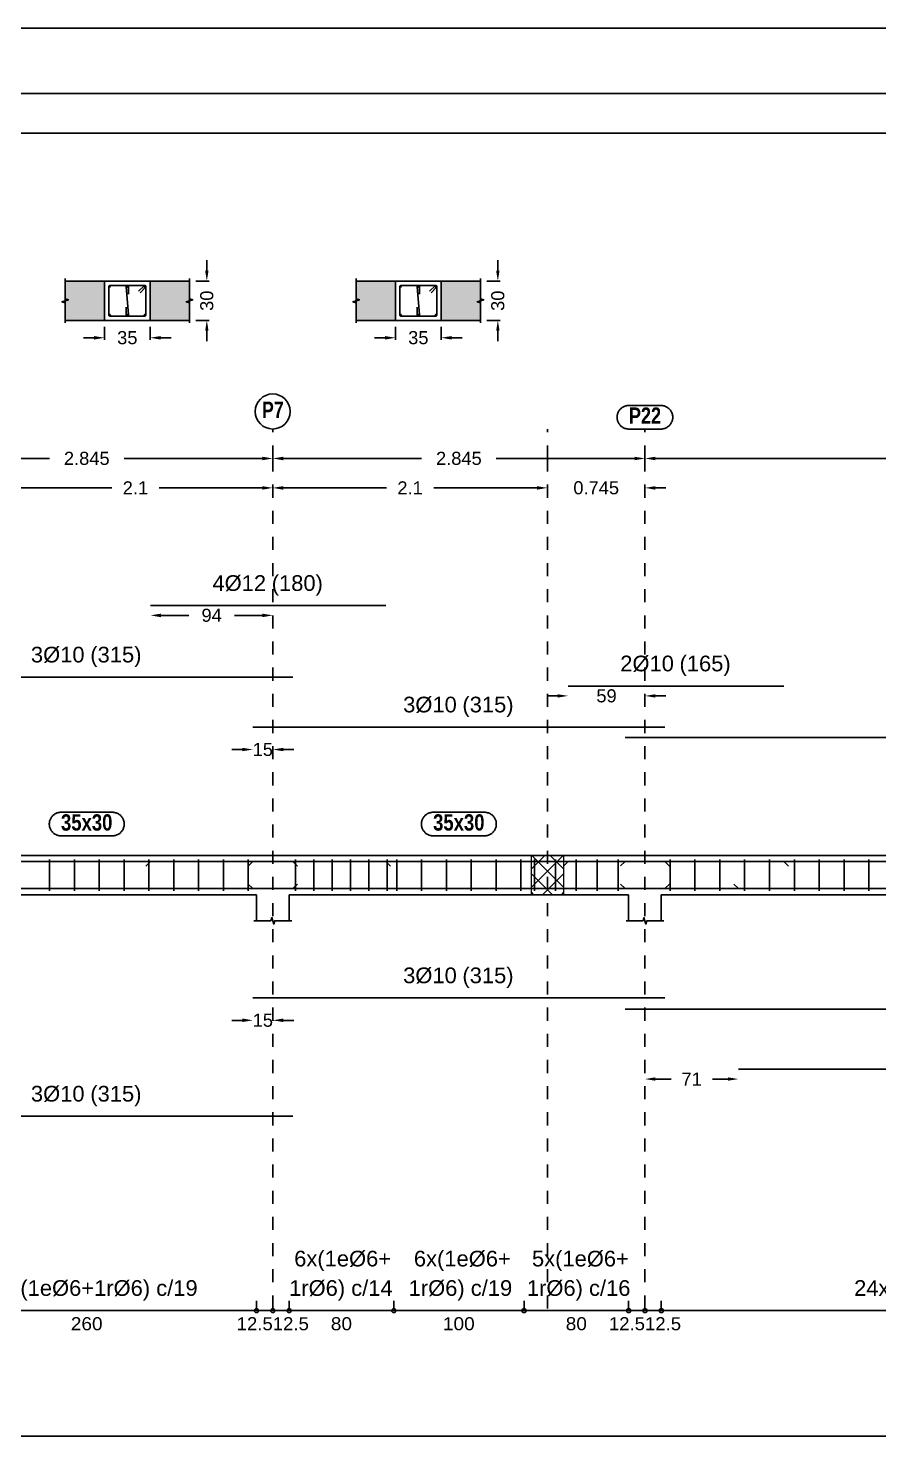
# Model space of a CAD drawing. Extents: x 2455 to 9764, y -806 to 181.
# Drawn here: x 5038.01 to 5044.52, y -398.52 to -387.73 of the extents above; entities that cross this region are included whole.
import ezdxf
from ezdxf.enums import TextEntityAlignment as Align

# ---------------------------------------------------------------- set-up
doc = ezdxf.new("R2010")
doc.units = 0
doc.header["$LTSCALE"] = 0.2
doc.header["$MEASUREMENT"] = 0
doc.linetypes.add('CYPE_RAYAPUNTO', pattern=[0.4125, 0.2025, -0.105, 0, -0.105])
doc.linetypes.add('PUNTOS2', pattern=[0.125, 0, -0.125])
doc.layers.add('01_cartela', color=6, linetype='CONTINUOUS', plot=False)
for name, color, linetype in [('01_cotas', 4, 'CONTINUOUS'), ('01_parcela', 7, 'CONTINUOUS'), ('01_primera', 5, 'CONTINUOUS'), ('ALZ_CONT_NUDOS', 5, 'CONTINUOUS'), ('ALZ_CONT_VIG_HORMIGON', 5, 'CONTINUOUS'), ('ALZ_COT_COT_LIN_APOYOS', 120, 'CYPE_RAYAPUNTO'), ('ALZ_REF_REF_REFERENCIA', 3, 'CONTINUOUS'), ('ALZ_REF_TEXTO_REF_NOMBRE', 3, 'CONTINUOUS'), ('ARM_LONGITUDINAL_Ø10', 4, 'CONTINUOUS'), ('ARM_LONGITUDINAL_Ø12', 4, 'CONTINUOUS'), ('ARM_TRANSVERSAL_Ø6', 4, 'CONTINUOUS'), ('SEC_CONT_FORJADOS_SECCION', 8, 'CONTINUOUS'), ('SEC_CONT_VIG_HORMIGON_SECCION', 2, 'CONTINUOUS'), ('UNI_CORTANTES', 3, 'CONTINUOUS')]:
    doc.layers.add(name, color=color, linetype=linetype)
doc.layers.add('VIG_CARAS', color=5, linetype='CONTINUOUS', lineweight=9)
doc.styles.add('BERNARDO', font='GOTHICB.TTF')
doc.styles.add('CYPETXT_0.15', font='arial.ttf', dxfattribs={"height": 0.1})
doc.styles.add('Estilo1', font='swissel.ttf')
doc.styles.add('NIEVES2', font='sanss___.ttf')
doc.styles.add('ROMANS', font='romans')
doc.dimstyles.new('DECIMAL-50', dxfattribs={"dimtxt": 0.08, "dimasz": 0.15, "dimexe": 0.05, "dimexo": 0.05, "dimgap": 0.09, "dimtad": 0, "dimzin": 0, "dimdsep": 46, "dimtxsty": 'ROMANS', "dimblk": 'DOTSMALL', "dimcen": 0.09, "dimclrt": 7, "dimadec": 0, "dimazin": 0, "dimtfac": 1.38, "dimtix": 1, "dimtofl": 0, "dimtmove": 2, "dimatfit": 3, "dimldrblk": 'OBLIQUE', "dimfxl": 1, "dimtolj": 1, "dimtzin": 0, "dimarcsym": 0})

# ---------------------------------------------------------------- blocks, each defined once
blk = doc.blocks.new('*D25')
at = {"layer": '01_cotas', "color": 0, "linetype": 'PUNTOS2', "lineweight": -2, "transparency": 16777216}
for p, q in [((5038.597, -390.013), (5038.597, -390.146)), ((5038.947, -390.013), (5038.947, -390.146))]:
    blk.add_line(p, q, dxfattribs=at)
at = {"layer": '01_cotas', "color": 0, "lineweight": -2, "transparency": 16777216}
for p, q in [((5038.517, -390.096), (5038.437, -390.096)), ((5039.027, -390.096), (5039.107, -390.096))]:
    blk.add_line(p, q, dxfattribs=at)
at = {"layer": '01_cotas', "color": 0, "transparency": 16777216}
for points in [[(5038.517, -390.083), (5038.517, -390.11), (5038.597, -390.096)], [(5039.027, -390.083), (5039.027, -390.11), (5038.947, -390.096)]]:
    blk.add_solid(points, dxfattribs=at)
at = {"layer": '01_cotas', "color": 5, "transparency": 16777216, "insert": (5038.772, -390.096), "char_height": 0.1, "attachment_point": 5, "style": 'Estilo1'}
blk.add_mtext('\\A1;35', dxfattribs=at)
blk = doc.blocks.new('*D26')
at = {"layer": '01_cotas', "color": 0, "lineweight": -2, "transparency": 16777216}
for p, q in [((5039.38, -389.583), (5039.38, -389.503)), ((5039.38, -390.043), (5039.38, -390.123))]:
    blk.add_line(p, q, dxfattribs=at)
at = {"layer": '01_cotas', "color": 0, "linetype": 'PUNTOS2', "lineweight": -2, "transparency": 16777216}
for p, q in [((5039.297, -389.663), (5039.43, -389.663)), ((5039.297, -389.963), (5039.43, -389.963))]:
    blk.add_line(p, q, dxfattribs=at)
at = {"layer": '01_cotas', "color": 0, "transparency": 16777216}
for points in [[(5039.367, -389.583), (5039.393, -389.583), (5039.38, -389.663)], [(5039.367, -390.043), (5039.393, -390.043), (5039.38, -389.963)]]:
    blk.add_solid(points, dxfattribs=at)
at = {"layer": '01_cotas', "color": 5, "transparency": 16777216, "insert": (5039.38, -389.813), "char_height": 0.1, "attachment_point": 5, "rotation": 90, "style": 'Estilo1'}
blk.add_mtext('\\A1;30', dxfattribs=at)
blk = doc.blocks.new('*D27')
at = {"layer": '01_cotas', "color": 0, "linetype": 'PUNTOS2', "lineweight": -2, "transparency": 16777216}
for p, q in [((5040.822, -390.013), (5040.822, -390.146)), ((5041.172, -390.013), (5041.172, -390.146))]:
    blk.add_line(p, q, dxfattribs=at)
at = {"layer": '01_cotas', "color": 0, "lineweight": -2, "transparency": 16777216}
for p, q in [((5040.742, -390.096), (5040.662, -390.096)), ((5041.252, -390.096), (5041.332, -390.096))]:
    blk.add_line(p, q, dxfattribs=at)
at = {"layer": '01_cotas', "color": 0, "transparency": 16777216}
for points in [[(5040.742, -390.083), (5040.742, -390.11), (5040.822, -390.096)], [(5041.252, -390.083), (5041.252, -390.11), (5041.172, -390.096)]]:
    blk.add_solid(points, dxfattribs=at)
at = {"layer": '01_cotas', "color": 5, "transparency": 16777216, "insert": (5040.997, -390.096), "char_height": 0.1, "attachment_point": 5, "style": 'Estilo1'}
blk.add_mtext('\\A1;35', dxfattribs=at)
blk = doc.blocks.new('*D28')
at = {"layer": '01_cotas', "color": 0, "lineweight": -2, "transparency": 16777216}
for p, q in [((5041.605, -389.583), (5041.605, -389.503)), ((5041.605, -390.043), (5041.605, -390.123))]:
    blk.add_line(p, q, dxfattribs=at)
at = {"layer": '01_cotas', "color": 0, "linetype": 'PUNTOS2', "lineweight": -2, "transparency": 16777216}
for p, q in [((5041.522, -389.663), (5041.655, -389.663)), ((5041.522, -389.963), (5041.655, -389.963))]:
    blk.add_line(p, q, dxfattribs=at)
at = {"layer": '01_cotas', "color": 0, "transparency": 16777216}
for points in [[(5041.592, -389.583), (5041.618, -389.583), (5041.605, -389.663)], [(5041.592, -390.043), (5041.618, -390.043), (5041.605, -389.963)]]:
    blk.add_solid(points, dxfattribs=at)
at = {"layer": '01_cotas', "color": 5, "transparency": 16777216, "insert": (5041.605, -389.813), "char_height": 0.1, "attachment_point": 5, "rotation": 90, "style": 'Estilo1'}
blk.add_mtext('\\A1;30', dxfattribs=at)
blk = doc.blocks.new('*D32')
at = {"layer": '01_cotas', "color": 0, "lineweight": -2, "transparency": 16777216}
for p, q in [((5037.864, -391.244), (5038.654, -391.244)), ((5039.804, -391.244), (5039.015, -391.244))]:
    blk.add_line(p, q, dxfattribs=at)
at = {"layer": '01_cotas', "color": 0, "transparency": 16777216}
for points in [[(5037.864, -391.231), (5037.864, -391.258), (5037.784, -391.244)], [(5039.804, -391.231), (5039.804, -391.258), (5039.884, -391.244)]]:
    blk.add_solid(points, dxfattribs=at)
at = {"layer": '01_cotas', "color": 5, "transparency": 16777216, "insert": (5038.834, -391.244), "char_height": 0.1, "attachment_point": 5, "style": 'Estilo1'}
blk.add_mtext('\\A1;2.1', dxfattribs=at)
blk = doc.blocks.new('*D33')
at = {"layer": '01_cotas', "color": 0, "lineweight": -2, "transparency": 16777216}
for p, q in [((5039.964, -391.244), (5040.754, -391.244)), ((5041.904, -391.244), (5041.115, -391.244))]:
    blk.add_line(p, q, dxfattribs=at)
at = {"layer": '01_cotas', "color": 0, "transparency": 16777216}
for points in [[(5039.964, -391.231), (5039.964, -391.258), (5039.884, -391.244)], [(5041.904, -391.231), (5041.904, -391.258), (5041.984, -391.244)]]:
    blk.add_solid(points, dxfattribs=at)
at = {"layer": '01_cotas', "color": 5, "transparency": 16777216, "insert": (5040.934, -391.244), "char_height": 0.1, "attachment_point": 5, "style": 'Estilo1'}
blk.add_mtext('\\A1;2.1', dxfattribs=at)
blk = doc.blocks.new('*D34')
at = {"layer": '01_cotas', "color": 0, "lineweight": -2, "transparency": 16777216}
for p, q in [((5041.904, -391.244), (5041.824, -391.244)), ((5042.81, -391.244), (5042.89, -391.244))]:
    blk.add_line(p, q, dxfattribs=at)
at = {"layer": '01_cotas', "color": 0, "transparency": 16777216}
for points in [[(5041.904, -391.231), (5041.904, -391.258), (5041.984, -391.244)], [(5042.81, -391.231), (5042.81, -391.258), (5042.73, -391.244)]]:
    blk.add_solid(points, dxfattribs=at)
at = {"layer": '01_cotas', "color": 5, "transparency": 16777216, "insert": (5042.357, -391.244), "char_height": 0.1, "attachment_point": 5, "style": 'Estilo1'}
blk.add_mtext('\\A1;0.745', dxfattribs=at)
blk = doc.blocks.new('*D36')
at = {"layer": '01_cotas', "color": 0, "lineweight": -2, "transparency": 16777216}
for p, q in [((5037.119, -391.019), (5038.177, -391.019)), ((5039.804, -391.019), (5038.747, -391.019))]:
    blk.add_line(p, q, dxfattribs=at)
at = {"layer": '01_cotas', "color": 0, "transparency": 16777216}
for points in [[(5037.119, -391.006), (5037.119, -391.033), (5037.039, -391.019)], [(5039.804, -391.006), (5039.804, -391.033), (5039.884, -391.019)]]:
    blk.add_solid(points, dxfattribs=at)
at = {"layer": '01_cotas', "color": 5, "transparency": 16777216, "insert": (5038.462, -391.019), "char_height": 0.1, "attachment_point": 5, "style": 'Estilo1'}
blk.add_mtext('\\A1;2.845', dxfattribs=at)
blk = doc.blocks.new('*D37')
at = {"layer": '01_cotas', "color": 0, "lineweight": -2, "transparency": 16777216}
for p, q in [((5039.964, -391.019), (5041.022, -391.019)), ((5042.65, -391.019), (5041.592, -391.019))]:
    blk.add_line(p, q, dxfattribs=at)
at = {"layer": '01_cotas', "color": 0, "transparency": 16777216}
for points in [[(5039.964, -391.006), (5039.964, -391.033), (5039.884, -391.019)], [(5042.65, -391.006), (5042.65, -391.033), (5042.73, -391.019)]]:
    blk.add_solid(points, dxfattribs=at)
at = {"layer": '01_cotas', "color": 5, "transparency": 16777216, "insert": (5041.307, -391.019), "char_height": 0.1, "attachment_point": 5, "style": 'Estilo1'}
blk.add_mtext('\\A1;2.845', dxfattribs=at)
blk = doc.blocks.new('*D38')
at = {"layer": '01_cotas', "color": 0, "lineweight": -2, "transparency": 16777216}
for p, q in [((5042.81, -391.019), (5044.929, -391.019)), ((5047.529, -391.019), (5045.41, -391.019))]:
    blk.add_line(p, q, dxfattribs=at)
at = {"layer": '01_cotas', "color": 0, "transparency": 16777216}
for points in [[(5042.81, -391.006), (5042.81, -391.033), (5042.73, -391.019)], [(5047.529, -391.006), (5047.529, -391.033), (5047.609, -391.019)]]:
    blk.add_solid(points, dxfattribs=at)
at = {"layer": '01_cotas', "color": 5, "transparency": 16777216, "insert": (5045.169, -391.019), "char_height": 0.1, "attachment_point": 5, "style": 'Estilo1'}
blk.add_mtext('\\A1;4.88', dxfattribs=at)
blk = doc.blocks.new('*D41')
at = {"layer": '01_cotas', "color": 0, "lineweight": -2, "transparency": 16777216}
for p, q in [((5039.652, -393.245), (5039.572, -393.245)), ((5039.964, -393.245), (5040.044, -393.245))]:
    blk.add_line(p, q, dxfattribs=at)
at = {"layer": '01_cotas', "color": 0, "transparency": 16777216}
for points in [[(5039.652, -393.232), (5039.652, -393.258), (5039.732, -393.245)], [(5039.964, -393.232), (5039.964, -393.258), (5039.884, -393.245)]]:
    blk.add_solid(points, dxfattribs=at)
at = {"layer": '01_cotas', "color": 5, "transparency": 16777216, "insert": (5039.808, -393.245), "char_height": 0.1, "attachment_point": 5, "style": 'Estilo1'}
blk.add_mtext('\\A1;15', dxfattribs=at)
blk = doc.blocks.new('*D42')
at = {"layer": '01_cotas', "color": 0, "lineweight": -2, "transparency": 16777216}
for p, q in [((5039.652, -395.316), (5039.572, -395.316)), ((5039.964, -395.316), (5040.044, -395.316))]:
    blk.add_line(p, q, dxfattribs=at)
at = {"layer": '01_cotas', "color": 0, "transparency": 16777216}
for points in [[(5039.652, -395.302), (5039.652, -395.329), (5039.732, -395.316)], [(5039.964, -395.302), (5039.964, -395.329), (5039.884, -395.316)]]:
    blk.add_solid(points, dxfattribs=at)
at = {"layer": '01_cotas', "color": 5, "transparency": 16777216, "insert": (5039.808, -395.316), "char_height": 0.1, "attachment_point": 5, "style": 'Estilo1'}
blk.add_mtext('\\A1;15', dxfattribs=at)
blk = doc.blocks.new('*D44')
at = {"layer": '01_cotas', "color": 0, "lineweight": -2, "transparency": 16777216}
for p, q in [((5039.029, -392.219), (5039.243, -392.219)), ((5039.804, -392.219), (5039.591, -392.219))]:
    blk.add_line(p, q, dxfattribs=at)
at = {"layer": '01_cotas', "color": 0, "transparency": 16777216}
for points in [[(5039.029, -392.206), (5039.029, -392.233), (5038.949, -392.219)], [(5039.804, -392.206), (5039.804, -392.233), (5039.884, -392.219)]]:
    blk.add_solid(points, dxfattribs=at)
at = {"layer": '01_cotas', "color": 5, "transparency": 16777216, "insert": (5039.417, -392.219), "char_height": 0.1, "attachment_point": 5, "style": 'Estilo1'}
blk.add_mtext('\\A1;94', dxfattribs=at)
blk = doc.blocks.new('*D45')
at = {"layer": '01_cotas', "color": 0, "lineweight": -2, "transparency": 16777216}
for p, q in [((5042.062, -392.835), (5041.982, -392.835)), ((5042.81, -392.835), (5042.89, -392.835))]:
    blk.add_line(p, q, dxfattribs=at)
at = {"layer": '01_cotas', "color": 0, "transparency": 16777216}
for points in [[(5042.062, -392.822), (5042.062, -392.848), (5042.142, -392.835)], [(5042.81, -392.822), (5042.81, -392.848), (5042.73, -392.835)]]:
    blk.add_solid(points, dxfattribs=at)
at = {"layer": '01_cotas', "color": 5, "transparency": 16777216, "insert": (5042.436, -392.835), "char_height": 0.1, "attachment_point": 5, "style": 'Estilo1'}
blk.add_mtext('\\A1;59', dxfattribs=at)
blk = doc.blocks.new('*D47')
at = {"layer": '01_cotas', "color": 0, "lineweight": -2, "transparency": 16777216}
for p, q in [((5042.81, -395.765), (5042.929, -395.765)), ((5043.364, -395.765), (5043.245, -395.765))]:
    blk.add_line(p, q, dxfattribs=at)
at = {"layer": '01_cotas', "color": 0, "transparency": 16777216}
for points in [[(5042.81, -395.752), (5042.81, -395.778), (5042.73, -395.765)], [(5043.364, -395.752), (5043.364, -395.778), (5043.444, -395.765)]]:
    blk.add_solid(points, dxfattribs=at)
at = {"layer": '01_cotas', "color": 5, "transparency": 16777216, "insert": (5043.087, -395.765), "char_height": 0.1, "attachment_point": 5, "style": 'Estilo1'}
blk.add_mtext('\\A1;71', dxfattribs=at)

msp = doc.modelspace()

# ---------------------------------------------------------------- hatches: boundary and pattern name
at = {"layer": 'SEC_CONT_FORJADOS_SECCION', "true_color": 0xdad7d3}
for points in [[(5038.297, -389.663), (5038.597, -389.663), (5038.597, -389.963), (5038.297, -389.963)], [(5039.247, -389.663), (5038.947, -389.663), (5038.947, -389.963), (5039.247, -389.963)], [(5040.522, -389.663), (5040.822, -389.663), (5040.822, -389.963), (5040.522, -389.963)], [(5041.472, -389.663), (5041.172, -389.663), (5041.172, -389.963), (5041.472, -389.963)]]:
    msp.add_hatch(color=254, dxfattribs=at).paths.add_polyline_path(points)

# ---------------------------------------------------------------- linework, layer by layer
at = {"layer": '01_cartela', "color": 3}
msp.add_lwpolyline([(5025.021, -387.729), (5025.021, -409.264), (5055.659, -409.264), (5055.659, -387.729)], close=True, dxfattribs=at)
at = {"layer": '01_parcela', "color": 7, "ltscale": 2.5}
for p, q in [((5047.884, -388.229), (5025.521, -388.229)), ((5025.52, -398.496), (5047.884, -398.496))]:
    msp.add_line(p, q, dxfattribs=at)
at = {"layer": '01_primera', "ltscale": 2.5}
msp.add_line((5025.521, -388.531), (5047.884, -388.531), dxfattribs=at)
at = {"layer": 'ALZ_CONT_NUDOS', "lineweight": 0}
for p, q in [((5041.859, -394.159), (5041.963, -394.055)), ((5041.859, -394.3), (5042.105, -394.055)), ((5042.109, -394.3), (5041.864, -394.055)), ((5042.109, -394.159), (5042.005, -394.055)), ((5042.023, -394.355), (5041.859, -394.192)), ((5041.946, -394.355), (5042.109, -394.192)), ((5041.881, -394.355), (5041.859, -394.333)), ((5042.088, -394.355), (5042.109, -394.333))]:
    msp.add_line(p, q, dxfattribs=at)
at = {"layer": 'ALZ_CONT_NUDOS'}
for p, q in [((5039.759, -394.355), (5039.759, -394.555)), ((5040.009, -394.355), (5040.009, -394.555)), ((5042.605, -394.355), (5042.605, -394.555)), ((5042.855, -394.355), (5042.855, -394.555))]:
    msp.add_line(p, q, dxfattribs=at)
for points in [[(5039.759, -394.055), (5040.009, -394.055)], [(5042.605, -394.055), (5042.855, -394.055)], [(5039.739, -394.555), (5039.869, -394.555), (5039.877, -394.53), (5039.892, -394.58), (5039.899, -394.555), (5040.029, -394.555)], [(5042.585, -394.555), (5042.715, -394.555), (5042.722, -394.53), (5042.737, -394.58), (5042.745, -394.555), (5042.875, -394.555)]]:
    msp.add_lwpolyline(points, dxfattribs=at)
at = {"layer": 'ALZ_CONT_NUDOS', "lineweight": 0}
msp.add_lwpolyline([(5041.859, -394.055), (5041.859, -394.355), (5042.109, -394.355), (5042.109, -394.055), (5041.859, -394.055)], close=True, dxfattribs=at)
at = {"layer": 'ALZ_CONT_VIG_HORMIGON'}
for p, q in [((5037.784, -394.055), (5039.759, -394.055)), ((5040.009, -394.055), (5041.984, -394.055)), ((5041.984, -394.055), (5042.605, -394.055)), ((5042.855, -394.055), (5047.359, -394.055)), ((5037.784, -394.355), (5039.759, -394.355)), ((5040.009, -394.355), (5041.984, -394.355)), ((5041.984, -394.355), (5042.605, -394.355)), ((5042.855, -394.355), (5047.359, -394.355))]:
    msp.add_line(p, q, dxfattribs=at)
at = {"layer": 'ALZ_COT_COT_LIN_APOYOS'}
for p, q in [((5039.884, -391.019), (5039.884, -390.794)), ((5041.984, -391.019), (5041.984, -390.794)), ((5042.73, -391.019), (5042.73, -390.794)), ((5039.884, -391.019), (5039.884, -397.536)), ((5039.884, -391.019), (5039.884, -397.536)), ((5041.984, -391.019), (5041.984, -397.536)), ((5042.73, -391.019), (5042.73, -397.536)), ((5042.73, -391.019), (5042.73, -397.536))]:
    msp.add_line(p, q, dxfattribs=at)
at = {"layer": 'ALZ_REF_REF_REFERENCIA'}
msp.add_lwpolyline([(5042.853, -390.614), (5042.859, -390.614), (5042.865, -390.615), (5042.87, -390.616), (5042.876, -390.617), (5042.882, -390.619), (5042.888, -390.621), (5042.893, -390.624), (5042.898, -390.627), (5042.903, -390.63), (5042.908, -390.634), (5042.913, -390.637), (5042.917, -390.642), (5042.921, -390.646), (5042.925, -390.651), (5042.928, -390.656), (5042.931, -390.661), (5042.934, -390.666), (5042.937, -390.672), (5042.939, -390.678), (5042.94, -390.683), (5042.941, -390.689), (5042.942, -390.695), (5042.942, -390.701), (5042.942, -390.707), (5042.942, -390.713), (5042.941, -390.719), (5042.94, -390.725), (5042.939, -390.731), (5042.937, -390.737), (5042.934, -390.742), (5042.931, -390.747), (5042.928, -390.753), (5042.925, -390.758), (5042.921, -390.762), (5042.917, -390.767), (5042.913, -390.771), (5042.908, -390.775), (5042.903, -390.778), (5042.898, -390.782), (5042.893, -390.785), (5042.888, -390.787), (5042.882, -390.789), (5042.876, -390.791), (5042.87, -390.792), (5042.865, -390.793), (5042.859, -390.794), (5042.853, -390.794), (5042.607, -390.794), (5042.601, -390.794), (5042.595, -390.793), (5042.589, -390.792), (5042.583, -390.791), (5042.577, -390.789), (5042.571, -390.787), (5042.566, -390.785), (5042.561, -390.782), (5042.556, -390.778), (5042.551, -390.775), (5042.546, -390.771), (5042.542, -390.767), (5042.538, -390.762), (5042.534, -390.758), (5042.531, -390.753), (5042.528, -390.747), (5042.525, -390.742), (5042.523, -390.737), (5042.521, -390.731), (5042.519, -390.725), (5042.518, -390.719), (5042.517, -390.713), (5042.517, -390.707), (5042.517, -390.701), (5042.517, -390.695), (5042.518, -390.689), (5042.519, -390.683), (5042.521, -390.678), (5042.523, -390.672), (5042.525, -390.666), (5042.528, -390.661), (5042.531, -390.656), (5042.534, -390.651), (5042.538, -390.646), (5042.542, -390.642), (5042.546, -390.637), (5042.551, -390.634), (5042.556, -390.63), (5042.561, -390.627), (5042.566, -390.624), (5042.571, -390.621), (5042.577, -390.619), (5042.583, -390.617), (5042.589, -390.616), (5042.595, -390.615), (5042.601, -390.614), (5042.607, -390.614), (5042.853, -390.614)], close=True, dxfattribs=at)
msp.add_circle((5039.884, -390.66), 0.134, dxfattribs=at)
at = {"layer": 'ALZ_REF_TEXTO_REF_NOMBRE', "color": 5}
for points in [[(5038.658, -393.725), (5038.664, -393.725), (5038.67, -393.726), (5038.676, -393.727), (5038.682, -393.728), (5038.688, -393.73), (5038.693, -393.732), (5038.699, -393.735), (5038.704, -393.738), (5038.709, -393.741), (5038.714, -393.744), (5038.719, -393.748), (5038.723, -393.752), (5038.727, -393.757), (5038.731, -393.762), (5038.734, -393.767), (5038.737, -393.772), (5038.74, -393.777), (5038.742, -393.783), (5038.744, -393.788), (5038.746, -393.794), (5038.747, -393.8), (5038.748, -393.806), (5038.748, -393.812), (5038.748, -393.818), (5038.748, -393.824), (5038.747, -393.83), (5038.746, -393.836), (5038.744, -393.842), (5038.742, -393.847), (5038.74, -393.853), (5038.737, -393.858), (5038.734, -393.863), (5038.731, -393.868), (5038.727, -393.873), (5038.723, -393.878), (5038.719, -393.882), (5038.714, -393.886), (5038.709, -393.889), (5038.704, -393.892), (5038.699, -393.895), (5038.693, -393.898), (5038.688, -393.9), (5038.682, -393.902), (5038.676, -393.903), (5038.67, -393.904), (5038.664, -393.905), (5038.658, -393.905), (5038.265, -393.905), (5038.259, -393.905), (5038.253, -393.904), (5038.247, -393.903), (5038.242, -393.902), (5038.236, -393.9), (5038.23, -393.898), (5038.225, -393.895), (5038.219, -393.892), (5038.214, -393.889), (5038.21, -393.886), (5038.205, -393.882), (5038.201, -393.878), (5038.197, -393.873), (5038.193, -393.868), (5038.189, -393.863), (5038.186, -393.858), (5038.184, -393.853), (5038.181, -393.847), (5038.179, -393.842), (5038.178, -393.836), (5038.177, -393.83), (5038.176, -393.824), (5038.175, -393.818), (5038.175, -393.812), (5038.176, -393.806), (5038.177, -393.8), (5038.178, -393.794), (5038.179, -393.788), (5038.181, -393.783), (5038.184, -393.777), (5038.186, -393.772), (5038.189, -393.767), (5038.193, -393.762), (5038.197, -393.757), (5038.201, -393.752), (5038.205, -393.748), (5038.21, -393.744), (5038.214, -393.741), (5038.219, -393.738), (5038.225, -393.735), (5038.23, -393.732), (5038.236, -393.73), (5038.242, -393.728), (5038.247, -393.727), (5038.253, -393.726), (5038.259, -393.725), (5038.265, -393.725), (5038.658, -393.725)], [(5041.503, -393.725), (5041.509, -393.725), (5041.515, -393.726), (5041.521, -393.727), (5041.527, -393.728), (5041.533, -393.73), (5041.539, -393.732), (5041.544, -393.735), (5041.549, -393.738), (5041.554, -393.741), (5041.559, -393.744), (5041.564, -393.748), (5041.568, -393.752), (5041.572, -393.757), (5041.576, -393.762), (5041.579, -393.767), (5041.582, -393.772), (5041.585, -393.777), (5041.587, -393.783), (5041.589, -393.788), (5041.591, -393.794), (5041.592, -393.8), (5041.593, -393.806), (5041.593, -393.812), (5041.593, -393.818), (5041.593, -393.824), (5041.592, -393.83), (5041.591, -393.836), (5041.589, -393.842), (5041.587, -393.847), (5041.585, -393.853), (5041.582, -393.858), (5041.579, -393.863), (5041.576, -393.868), (5041.572, -393.873), (5041.568, -393.878), (5041.564, -393.882), (5041.559, -393.886), (5041.554, -393.889), (5041.549, -393.892), (5041.544, -393.895), (5041.539, -393.898), (5041.533, -393.9), (5041.527, -393.902), (5041.521, -393.903), (5041.515, -393.904), (5041.509, -393.905), (5041.503, -393.905), (5041.11, -393.905), (5041.104, -393.905), (5041.098, -393.904), (5041.093, -393.903), (5041.087, -393.902), (5041.081, -393.9), (5041.075, -393.898), (5041.07, -393.895), (5041.065, -393.892), (5041.06, -393.889), (5041.055, -393.886), (5041.05, -393.882), (5041.046, -393.878), (5041.042, -393.873), (5041.038, -393.868), (5041.035, -393.863), (5041.032, -393.858), (5041.029, -393.853), (5041.026, -393.847), (5041.025, -393.842), (5041.023, -393.836), (5041.022, -393.83), (5041.021, -393.824), (5041.021, -393.818), (5041.021, -393.812), (5041.021, -393.806), (5041.022, -393.8), (5041.023, -393.794), (5041.025, -393.788), (5041.026, -393.783), (5041.029, -393.777), (5041.032, -393.772), (5041.035, -393.767), (5041.038, -393.762), (5041.042, -393.757), (5041.046, -393.752), (5041.05, -393.748), (5041.055, -393.744), (5041.06, -393.741), (5041.065, -393.738), (5041.07, -393.735), (5041.075, -393.732), (5041.081, -393.73), (5041.087, -393.728), (5041.093, -393.727), (5041.098, -393.726), (5041.104, -393.725), (5041.11, -393.725), (5041.503, -393.725)]]:
    msp.add_lwpolyline(points, close=True, dxfattribs=at)
at = {"layer": 'ARM_LONGITUDINAL_Ø10'}
for p, q in [((5039.732, -394.101), (5039.697, -394.136)), ((5040.037, -394.101), (5040.072, -394.136)), ((5042.142, -394.101), (5042.107, -394.136)), ((5042.579, -394.101), (5042.543, -394.135)), ((5042.882, -394.101), (5042.917, -394.136)), ((5043.792, -394.101), (5043.827, -394.136)), ((5039.732, -394.309), (5039.697, -394.274)), ((5040.037, -394.309), (5040.072, -394.274)), ((5042.579, -394.309), (5042.543, -394.275)), ((5042.882, -394.309), (5042.917, -394.274)), ((5043.444, -394.309), (5043.409, -394.274))]:
    msp.add_line(p, q, dxfattribs=at)
for points in [[(5036.887, -392.692), (5040.037, -392.692)], [(5042.142, -392.76), (5043.792, -392.76)], [(5039.732, -393.074), (5042.882, -393.074)], [(5042.579, -393.152), (5047.554, -393.152), (5047.564, -393.154), (5047.572, -393.16), (5047.577, -393.168), (5047.579, -393.177), (5047.579, -393.352)], [(5036.887, -394.101), (5040.037, -394.101)], [(5039.732, -394.101), (5042.882, -394.101)], [(5042.142, -394.101), (5043.792, -394.101)], [(5042.579, -394.101), (5047.554, -394.101), (5047.564, -394.103), (5047.572, -394.108), (5047.577, -394.116), (5047.579, -394.126), (5047.579, -394.301)], [(5042.579, -394.309), (5047.554, -394.309), (5047.564, -394.307), (5047.572, -394.302), (5047.577, -394.294), (5047.579, -394.284), (5047.579, -394.109)], [(5036.887, -394.309), (5040.037, -394.309)], [(5039.732, -394.309), (5042.882, -394.309)], [(5043.444, -394.309), (5046.694, -394.309)], [(5042.579, -395.23), (5047.554, -395.23), (5047.564, -395.228), (5047.572, -395.223), (5047.577, -395.215), (5047.579, -395.205), (5047.579, -395.03)], [(5039.732, -395.145), (5042.882, -395.145)], [(5043.444, -395.69), (5046.694, -395.69)], [(5036.887, -396.05), (5040.037, -396.05)]]:
    msp.add_lwpolyline(points, dxfattribs=at)
for centre in [(5038.638, -389.704), (5038.772, -389.704), (5038.906, -389.704), (5040.863, -389.704), (5040.997, -389.704), (5041.131, -389.704), (5038.638, -389.922), (5038.772, -389.922), (5038.906, -389.922), (5040.863, -389.922), (5040.997, -389.922), (5041.131, -389.922)]:
    msp.add_circle(centre, 0.005, dxfattribs=at)
at = {"layer": 'ARM_LONGITUDINAL_Ø12'}
for p, q in [((5038.949, -394.101), (5038.914, -394.136)), ((5040.749, -394.101), (5040.785, -394.136))]:
    msp.add_line(p, q, dxfattribs=at)
for points in [[(5038.949, -392.144), (5040.749, -392.144)], [(5038.949, -394.101), (5040.749, -394.101)]]:
    msp.add_lwpolyline(points, dxfattribs=at)
at = {"layer": 'ARM_TRANSVERSAL_Ø6'}
for p, q in [((5038.177, -394.085), (5038.177, -394.325)), ((5038.367, -394.085), (5038.367, -394.325)), ((5038.557, -394.085), (5038.557, -394.325)), ((5038.747, -394.085), (5038.747, -394.325)), ((5038.937, -394.085), (5038.937, -394.325)), ((5039.127, -394.085), (5039.127, -394.325)), ((5039.317, -394.085), (5039.317, -394.325)), ((5039.507, -394.085), (5039.507, -394.325)), ((5039.697, -394.085), (5039.697, -394.325)), ((5040.059, -394.085), (5040.059, -394.325)), ((5040.199, -394.085), (5040.199, -394.325)), ((5040.339, -394.085), (5040.339, -394.325)), ((5040.479, -394.085), (5040.479, -394.325)), ((5040.619, -394.085), (5040.619, -394.325)), ((5040.759, -394.085), (5040.759, -394.325)), ((5040.832, -394.085), (5040.832, -394.325)), ((5041.022, -394.085), (5041.022, -394.325)), ((5041.212, -394.085), (5041.212, -394.325)), ((5041.402, -394.085), (5041.402, -394.325)), ((5041.592, -394.085), (5041.592, -394.325)), ((5041.782, -394.085), (5041.782, -394.325)), ((5041.885, -394.085), (5041.885, -394.325)), ((5042.045, -394.085), (5042.045, -394.325)), ((5042.205, -394.085), (5042.205, -394.325)), ((5042.365, -394.085), (5042.365, -394.325)), ((5042.525, -394.085), (5042.525, -394.325)), ((5042.922, -394.085), (5042.922, -394.325)), ((5043.112, -394.085), (5043.112, -394.325)), ((5043.302, -394.085), (5043.302, -394.325)), ((5043.492, -394.085), (5043.492, -394.325)), ((5043.682, -394.085), (5043.682, -394.325)), ((5043.872, -394.085), (5043.872, -394.325)), ((5044.062, -394.085), (5044.062, -394.325)), ((5044.252, -394.085), (5044.252, -394.325)), ((5044.442, -394.085), (5044.442, -394.325))]:
    msp.add_line(p, q, dxfattribs=at)
for points in [[(5038.869, -389.752), (5038.912, -389.71), (5038.913, -389.709), (5038.913, -389.707), (5038.914, -389.706), (5038.914, -389.704), (5038.914, -389.703), (5038.913, -389.701), (5038.913, -389.7), (5038.912, -389.699), (5038.91, -389.698), (5038.909, -389.697), (5038.907, -389.696), (5038.906, -389.696), (5038.638, -389.696), (5038.635, -389.697), (5038.632, -389.699), (5038.63, -389.701), (5038.63, -389.704), (5038.63, -389.922), (5038.63, -389.925), (5038.632, -389.928), (5038.635, -389.93), (5038.638, -389.93), (5038.906, -389.93), (5038.909, -389.93), (5038.912, -389.928), (5038.913, -389.925), (5038.914, -389.922), (5038.914, -389.704), (5038.914, -389.703), (5038.913, -389.701), (5038.913, -389.7), (5038.912, -389.699), (5038.91, -389.698), (5038.909, -389.697), (5038.907, -389.696), (5038.906, -389.696), (5038.905, -389.696), (5038.903, -389.697), (5038.902, -389.697), (5038.901, -389.698), (5038.9, -389.699), (5038.858, -389.741)], [(5038.764, -389.862), (5038.764, -389.922), (5038.764, -389.924), (5038.765, -389.926), (5038.766, -389.927), (5038.767, -389.929), (5038.768, -389.93), (5038.77, -389.93), (5038.772, -389.93), (5038.774, -389.93), (5038.775, -389.93), (5038.777, -389.929), (5038.778, -389.927), (5038.779, -389.926), (5038.78, -389.924), (5038.78, -389.922), (5038.764, -389.704), (5038.764, -389.703), (5038.765, -389.701), (5038.766, -389.699), (5038.767, -389.698), (5038.768, -389.697), (5038.77, -389.696), (5038.772, -389.696), (5038.774, -389.696), (5038.775, -389.697), (5038.777, -389.698), (5038.778, -389.699), (5038.779, -389.701), (5038.78, -389.703), (5038.78, -389.704), (5038.78, -389.764)], [(5041.094, -389.752), (5041.137, -389.71), (5041.138, -389.709), (5041.138, -389.707), (5041.139, -389.706), (5041.139, -389.704), (5041.139, -389.703), (5041.138, -389.701), (5041.138, -389.7), (5041.137, -389.699), (5041.135, -389.698), (5041.134, -389.697), (5041.132, -389.696), (5041.131, -389.696), (5040.863, -389.696), (5040.86, -389.697), (5040.857, -389.699), (5040.855, -389.701), (5040.855, -389.704), (5040.855, -389.922), (5040.855, -389.925), (5040.857, -389.928), (5040.86, -389.93), (5040.863, -389.93), (5041.131, -389.93), (5041.134, -389.93), (5041.137, -389.928), (5041.138, -389.925), (5041.139, -389.922), (5041.139, -389.704), (5041.139, -389.703), (5041.138, -389.701), (5041.138, -389.7), (5041.137, -389.699), (5041.135, -389.698), (5041.134, -389.697), (5041.132, -389.696), (5041.131, -389.696), (5041.13, -389.696), (5041.128, -389.697), (5041.127, -389.697), (5041.126, -389.698), (5041.125, -389.699), (5041.083, -389.741)], [(5040.989, -389.862), (5040.989, -389.922), (5040.989, -389.924), (5040.99, -389.926), (5040.991, -389.927), (5040.992, -389.929), (5040.993, -389.93), (5040.995, -389.93), (5040.997, -389.93), (5040.999, -389.93), (5041, -389.93), (5041.002, -389.929), (5041.003, -389.927), (5041.004, -389.926), (5041.005, -389.924), (5041.005, -389.922), (5040.989, -389.704), (5040.989, -389.703), (5040.99, -389.701), (5040.991, -389.699), (5040.992, -389.698), (5040.993, -389.697), (5040.995, -389.696), (5040.997, -389.696), (5040.999, -389.696), (5041, -389.697), (5041.002, -389.698), (5041.003, -389.699), (5041.004, -389.701), (5041.005, -389.703), (5041.005, -389.704), (5041.005, -389.764)]]:
    msp.add_lwpolyline(points, dxfattribs=at)
at = {"layer": 'SEC_CONT_FORJADOS_SECCION'}
for points in [[(5038.297, -389.643), (5038.297, -389.798), (5038.322, -389.806), (5038.272, -389.821), (5038.297, -389.828), (5038.297, -389.983)], [(5038.297, -389.663), (5038.597, -389.663), (5038.597, -389.963), (5038.297, -389.963)], [(5039.247, -389.663), (5038.947, -389.663), (5038.947, -389.963), (5039.247, -389.963)], [(5039.247, -389.643), (5039.247, -389.798), (5039.272, -389.806), (5039.222, -389.821), (5039.247, -389.828), (5039.247, -389.983)], [(5040.522, -389.643), (5040.522, -389.798), (5040.547, -389.806), (5040.497, -389.821), (5040.522, -389.828), (5040.522, -389.983)], [(5040.522, -389.663), (5040.822, -389.663), (5040.822, -389.963), (5040.522, -389.963)], [(5041.472, -389.663), (5041.172, -389.663), (5041.172, -389.963), (5041.472, -389.963)], [(5041.472, -389.643), (5041.472, -389.798), (5041.497, -389.806), (5041.447, -389.821), (5041.472, -389.828), (5041.472, -389.983)]]:
    msp.add_lwpolyline(points, dxfattribs=at)
at = {"layer": 'SEC_CONT_FORJADOS_SECCION', "color": 254, "true_color": 0xdad7d3}
for points in [[(5038.297, -389.663), (5038.597, -389.663), (5038.597, -389.963), (5038.297, -389.963)], [(5039.247, -389.663), (5038.947, -389.663), (5038.947, -389.963), (5039.247, -389.963)], [(5040.522, -389.663), (5040.822, -389.663), (5040.822, -389.963), (5040.522, -389.963)], [(5041.472, -389.663), (5041.172, -389.663), (5041.172, -389.963), (5041.472, -389.963)]]:
    msp.add_lwpolyline(points, close=True, dxfattribs=at)
at = {"layer": 'SEC_CONT_VIG_HORMIGON_SECCION'}
for points in [[(5038.947, -389.663), (5038.597, -389.663), (5038.597, -389.963), (5038.947, -389.963), (5038.947, -389.663)], [(5041.172, -389.663), (5040.822, -389.663), (5040.822, -389.963), (5041.172, -389.963), (5041.172, -389.663)]]:
    msp.add_lwpolyline(points, close=True, dxfattribs=at)
at = {"layer": 'UNI_CORTANTES', "color": 2}
for p, q in [((5039.759, -397.536), (5039.759, -397.461)), ((5039.884, -397.536), (5039.884, -397.461)), ((5040.009, -397.536), (5040.009, -397.461)), ((5040.809, -397.536), (5040.809, -397.461)), ((5041.805, -397.536), (5041.805, -397.461)), ((5042.605, -397.536), (5042.605, -397.461)), ((5042.73, -397.536), (5042.73, -397.461)), ((5042.855, -397.536), (5042.855, -397.461))]:
    msp.add_line(p, q, dxfattribs=at)
for points in [[(5037.164, -397.536), (5039.759, -397.536), (5039.759, -397.461)], [(5039.759, -397.536), (5039.884, -397.536), (5039.884, -397.461)], [(5039.884, -397.536), (5040.009, -397.536), (5040.009, -397.461)], [(5040.009, -397.536), (5040.809, -397.536), (5040.809, -397.461)], [(5040.809, -397.536), (5041.805, -397.536), (5041.805, -397.461)], [(5041.805, -397.536), (5042.605, -397.536), (5042.605, -397.461)], [(5042.605, -397.536), (5042.73, -397.536), (5042.73, -397.461)], [(5042.73, -397.536), (5042.855, -397.536), (5042.855, -397.461)], [(5042.855, -397.536), (5047.359, -397.536), (5047.359, -397.461)]]:
    msp.add_lwpolyline(points, dxfattribs=at)
for centre in [(5039.759, -397.536), (5039.759, -397.536), (5039.884, -397.536), (5039.884, -397.536), (5040.009, -397.536), (5040.009, -397.536), (5040.809, -397.536), (5040.809, -397.536), (5041.805, -397.536), (5041.805, -397.536), (5042.605, -397.536), (5042.605, -397.536), (5042.73, -397.536), (5042.73, -397.536), (5042.855, -397.536), (5042.855, -397.536)]:
    msp.add_circle(centre, 0.015, dxfattribs=at)

# ---------------------------------------------------------------- texts
at = {"layer": 'ALZ_REF_TEXTO_REF_NOMBRE', "color": 5, "style": 'BERNARDO'}
for s, width, p, p2 in [('P7', 0.846434, (5039.802, -390.71), (5039.967, -390.71)), ('P22', 0.841304, (5042.607, -390.754), (5042.853, -390.754)), ('35x30', 0.806421, (5038.265, -393.865), (5038.658, -393.865)), ('35x30', 0.806421, (5041.11, -393.865), (5041.503, -393.865))]:
    msp.add_text(s, height=0.125, dxfattribs=dict(at, width=width)).set_placement(p, p2, align=Align.FIT)
at = {"layer": 'UNI_CORTANTES', "color": 2, "style": 'CYPETXT_0.15'}
for s, width, p, p2 in [('260', 1.042546, (5038.34, -397.686), (5038.583, -397.686)), ('12.5', 1.015093, (5039.608, -397.686), (5039.884, -397.686)), ('12.5', 1.015093, (5039.884, -397.686), (5040.16, -397.686)), ('80', 1.042546, (5040.328, -397.686), (5040.49, -397.686)), ('100', 1.042546, (5041.185, -397.686), (5041.428, -397.686)), ('80', 1.042546, (5042.124, -397.686), (5042.286, -397.686)), ('12.5', 1.015093, (5042.454, -397.686), (5042.73, -397.686)), ('12.5', 1.015093, (5042.73, -397.686), (5043.006, -397.686))]:
    msp.add_text(s, height=0.1, dxfattribs=dict(at, width=width)).set_placement(p, p2, align=Align.FIT)
at = {"layer": 'VIG_CARAS', "color": 5, "style": 'NIEVES2'}
for s, p in [('4%%c12', (5039.423, -392.068)), ('(180)', (5039.876, -392.068)), ('3%%c10', (5038.035, -392.615)), ('(315)', (5038.489, -392.615)), ('2%%c10', (5042.541, -392.683)), ('(165)', (5042.994, -392.683)), ('3%%c10', (5040.881, -392.997)), ('(315)', (5041.334, -392.997)), ('3%%c10', (5040.881, -395.068)), ('(315)', (5041.334, -395.068)), ('3%%c10', (5038.035, -395.973)), ('(315)', (5038.489, -395.973))]:
    msp.add_text(s, height=0.12, dxfattribs=at).set_placement(p, align=Align.BOTTOM_LEFT)
at = {"layer": 'VIG_CARAS', "color": 4, "style": 'NIEVES2'}
for s, p in [('6x(1e%%c6+', (5040.048, -397.234)), ('6x(1e%%c6+', (5040.963, -397.234)), ('5x(1e%%C6+', (5041.866, -397.234)), ('14x(1e%%c6+1r%%c6) c/19', (5037.684, -397.459)), ('1r%%C6) c/14', (5040.009, -397.459)), ('1r%%c6) c/19', (5040.923, -397.459)), ('1r%%C6) c/16', (5041.827, -397.459)), ('24x(1e%%c6+1r%%c6) c/19', (5044.329, -397.459))]:
    msp.add_text(s, height=0.12, dxfattribs=at).set_placement(p, align=Align.BOTTOM_LEFT)

# ---------------------------------------------------------------- dimensions: what is measured, and where the dimension line sits
at = {"layer": '01_cotas', "color": 2}
for p1, p2, distance, text, picture, middle in [((5039.247, -389.963), (5039.247, -389.663), -0.133, '30', '*D26', (5039.38, -389.813)), ((5041.472, -389.963), (5041.472, -389.663), -0.133, '30', '*D28', (5041.605, -389.813)), ((5038.597, -389.963), (5038.947, -389.963), -0.133, '35', '*D25', (5038.772, -390.096)), ((5040.822, -389.963), (5041.172, -389.963), -0.133, '35', '*D27', (5040.997, -390.096)), ((5039.884, -391.019), (5037.039, -391.019), 0, '2.845', '*D36', (5038.462, -391.019)), ((5042.73, -391.019), (5039.884, -391.019), 0, '2.845', '*D37', (5041.307, -391.019)), ((5047.609, -391.019), (5042.73, -391.019), 0, '4.88', '*D38', (5045.169, -391.019)), ((5039.884, -391.244), (5037.784, -391.244), 0, '2.1', '*D32', (5038.834, -391.244)), ((5041.984, -391.244), (5039.884, -391.244), 0, '2.1', '*D33', (5040.934, -391.244)), ((5042.73, -391.244), (5041.984, -391.244), 0, '0.745', '*D34', (5042.357, -391.244)), ((5038.949, -392.219), (5039.884, -392.219), 0, '94', '*D44', (5039.417, -392.219)), ((5042.142, -392.835), (5042.73, -392.835), 0, '59', '*D45', (5042.436, -392.835)), ((5039.732, -393.245), (5039.884, -393.245), 0, '15', '*D41', (5039.808, -393.245)), ((5039.732, -395.316), (5039.884, -395.316), 0, '15', '*D42', (5039.808, -395.316)), ((5042.73, -395.765), (5043.444, -395.765), 0, '71', '*D47', (5043.087, -395.765))]:
    dim = msp.add_aligned_dim(p1=p1, p2=p2, distance=distance, text=text, dimstyle='DECIMAL-50', override={"dimtxt": 0.1, "dimasz": 0.08, "dimtxsty": 'Estilo1', "dimsah": 1, "dimclrt": 5, "dimfxl": 0.09, "dimarcsym": 2}, dxfattribs=at)
    dim.commit()
    dim.dimension.update_dxf_attribs({"geometry": picture, "text_midpoint": middle})

doc.saveas('drawing.dxf')
